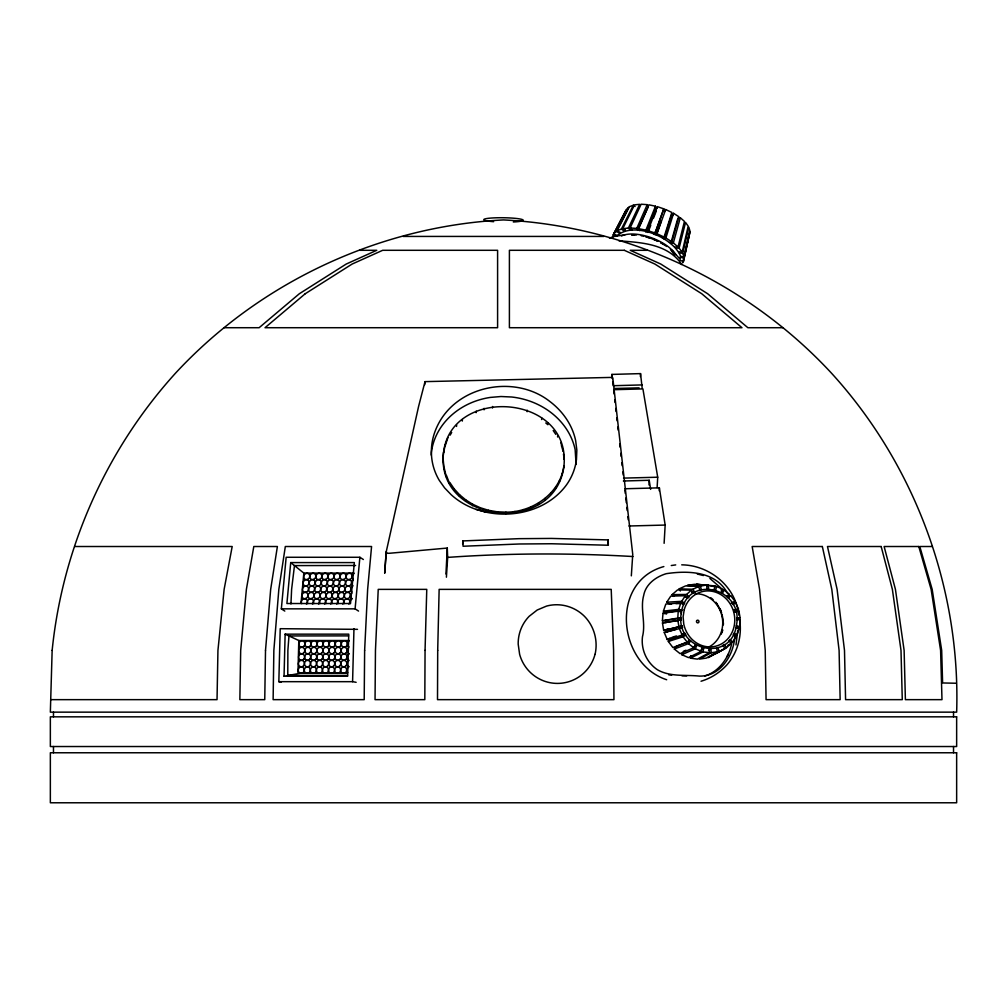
<?xml version="1.0" encoding="UTF-8"?>
<svg xmlns="http://www.w3.org/2000/svg" width="1007" height="1007" viewBox="0 0 1007 1007"><rect width="100%" height="100%" fill="white"/><g stroke="black" fill="none" stroke-linecap="round" stroke-linejoin="round"><path stroke-width="1.5" d="M612.533 238.168L613.213 234.807L625.964 210.438L625.221 213.434M683.401 261.581L690.047 231.597L683.401 261.581L679.977 260.272L680.543 256.105C672.689 236.859 632.723 220.558 616.485 236.305M281.217 682.104L278.838 681.676L280.21 628.695L357.51 629.337M284.05 676.213L285.132 634.158L348.749 634.158L347.654 676.213L284.05 676.213L300.413 673.242M297.959 673.242L298.802 640.515L285.132 634.158M356.138 682.318L352.588 681.676L353.96 628.695M431.26 455.101L431.374 452.395A72.328 63.542 3.3 0 1 441.242 426.83A73.259 64.36 3.3 0 1 461.861 407.596A72.315 63.529 3.3 0 1 490.283 397.425L500.983 396.519L511.745 397.01A72.315 63.529 3.3 0 1 531.86 401.881A73.146 64.259 3.3 0 1 563.152 424.488A72.315 63.542 3.3 0 1 575.148 449.638L576.105 464.466M443.156 461.621C440.802 384.46 572.945 390.59 563.819 467.185C553.598 536.731 434.747 523.376 443.571 452.244M290.947 603.936L291.615 589.372L294.472 565.594L355.572 565.493M648.986 484.933L649.213 480.263L623.383 481.006M443.797 452.219L445.157 444.716M444.137 469.476L443.244 460.123M447.926 437.604L445.081 446.202M446.353 476.94L444.225 467.991M449.714 483.926L446.441 475.442M456.549 426.427L456.624 424.941M454.107 490.384L454.195 488.899L449.789 482.441M462.301 421.064L462.389 419.567M459.456 496.237L459.544 494.739L454.195 488.899M462.679 543.956L462.855 540.923L519.033 538.669L551.395 538.43L608.102 539.903L608.329 545.24L551.622 543.755L519.335 543.994L463.069 546.247L462.855 540.923M465.649 501.373L465.738 499.887L459.544 494.739M476.16 412.669L476.235 411.183M472.598 505.728L472.673 504.243L465.738 499.887M484.065 409.824L484.14 408.339M480.175 509.215L480.263 507.729L472.673 504.243M492.511 407.986L492.587 406.501M488.307 511.757L488.395 510.272L480.263 507.729M496.892 513.268L496.98 511.783L488.395 510.272M505.866 513.671L505.955 512.185C532.703 512.198 560.37 493.38 563.907 465.7L563.819 467.185M514.791 512.928L514.879 511.43M527.127 411.699L527.215 410.201M523.237 511.09L523.325 509.592M531.142 508.245L531.23 506.748M541.653 419.541L541.741 418.043M538.43 504.469L538.518 502.984M547.934 423.192L547.846 424.677L545.781 422.965M545.001 499.862L545.089 498.364M550.753 494.487L550.842 492.989M557.588 436.988L557.677 435.49M555.612 488.445L555.7 486.947M560.949 443.986L561.037 442.488M559.464 481.824L559.552 480.339M563.253 449.94L563.165 451.438L561.39 445.472M562.221 474.712L562.309 473.227M564.235 457.807L564.147 459.293L563.492 454.056M611.74 377.424L611.904 374.415L640.54 373.61L642.139 387.808M607.838 544.598L608.102 539.903M640.376 376.505L640.54 373.61M657.118 487.615L657.709 477.217L642.919 388.903L613.628 389.709M659.195 490.736L659.371 487.841L624.755 488.76M664.117 543.314L665.161 525.062L659.371 487.841M678.227 611.199L662.996 613.2L662.379 620.803L677.787 618.084L678.227 611.199L681.601 612.042M737.111 627.663L739.642 626.631L740.082 619.733L736.683 619.683M631.326 575.853L632.748 554.467L612.785 377.826L610.582 377.436L425.017 381.628L418.585 406.463L386.21 551.849L387.468 553.334L390.175 553.208L447.284 548.06L445.937 574.04M446.403 577.2L447.674 557.387L447.284 548.06M734.871 634.939C734.418 654.286 720.836 676.704 699.437 676.1C685.339 674.602 670.234 677.119 657.433 669.756C646.721 662.556 640.893 649.528 642.466 636.789C646.016 623.119 640.011 608.744 643.687 595.427C645.688 584.211 655.922 576.772 666.282 573.675C688.133 570.365 716.329 571.221 727.734 593.815M384.724 573.147L386.21 551.849L384.687 572.958M424.765 384.661L425.017 381.628M284.805 611.085L281.343 608.845L286.152 557.274L359.889 557.274L363.363 559.514M290.721 562.586L286.907 603.52L350.512 603.52L354.338 562.586L290.721 562.586L303.837 573.096L354.086 573.096M301.005 603.432L303.837 573.096M358.555 611.085L355.093 608.845L359.889 557.274M666.458 614.069L666.747 611.664M735.991 644.946L737.791 630.193M595.074 654.323C598.171 640.792 594.18 626.228 584.425 616.284A38.946 38.14 39.4 0 0 546.537 606.088L537.184 610.028L529.191 616.284A40.318 39.474 39.4 0 0 518.19 644.128L519.625 654.323A39.399 39.046 77.5 0 0 595.036 654.311M722.258 632.056L722.598 629.765A30.109 27.516 76.9 0 1 721.213 634.171M709.331 648.986L709.406 652.674L697.423 659.119L690.374 658.15L690.815 655.67M690.374 658.15L703.037 651.919L703.679 648.294L701.099 649.603M714.19 589.536L714.832 585.898L696.353 584.312L709.117 585.583M683.992 257.213L689.845 230.653L688.851 227.179L682.759 253.349L683.992 257.213L680.518 256.332M689.027 235.399L682.658 262.852M682.847 652.46L681.827 654.701L688.473 657.609L701.338 651.302L702.131 647.765M710.917 586.162L716.531 586.515L715.738 590.064L712.943 589.863M682.167 252.228L688.184 226.16L685.54 222.446L679.096 248.125L682.167 252.228L678.856 251.838M663.412 611.148L678.731 609.373L682.029 610.38L666.684 612.18L663.412 611.148L665.828 604.049L680.795 602.916L683.891 604.678M675.118 247.093L678.026 246.979L684.445 221.414L680.317 217.713L677.824 218.242M731.875 642.504C729.282 657.168 719.376 671.644 704.648 676.024M677.421 219.702L670.788 243.442L673.343 242.901L678.026 246.979M673.343 242.901L680.317 217.713M669.554 242.423L671.858 241.806L678.882 216.744L673.557 213.308L671.795 214.315L664.079 239.074L665.879 238.03L673.557 213.308M662.543 238.155L664.079 237.06L671.87 212.464L665.703 209.532L664.809 210.954L663.172 210.35L654.563 234.555L663.89 208.877L657.307 206.636L647.942 230.679L647.979 232.466M678.731 609.373L680.795 602.916M734.455 636.185L737.074 634.913L739.138 628.444L735.84 627.437M661.385 220.81L656.3 235.323L665.703 209.532M648.533 231.031L650.761 225.291M653.53 218.104L656.249 211.168M655.481 206.208L655.683 207.983L646.154 231.9L645.915 230.137L655.481 206.208L648.923 204.824L638.69 228.677L639.672 230.666M639.244 227.179L637.884 230.351L636.764 228.413L630.105 228.01L641.144 204.22L647.211 204.66L648.319 206.611L638.01 229.231M636.764 228.413L647.211 204.66M681.827 654.701L695.283 648.798L696.794 645.512L692.652 647.375M721.075 592.317L722.585 589.019L716.531 586.515M631.301 227.909L630.332 230.011L628.393 228.048L622.754 228.715L634.486 204.862L639.659 204.333L628.393 228.048M663.172 210.35L663.89 208.877M620.325 232.529L617.14 230.754L621.382 229.055L633.34 205.239L635.09 206.498M617.14 230.754L629.4 206.712L633.34 205.239M620.287 223.05L623.811 216.178M674.3 649.012L688.473 643.637L690.726 640.918L676.603 646.23L674.3 649.012L680.09 653.656L693.773 647.728L695.396 644.568M722.46 593.249L724.096 590.089L729.395 594.18L727.142 596.912M613.653 233.976L626.241 209.632L628.658 207.316L616.196 231.358L613.653 233.976L617.19 235.437M654.084 234.354L655.708 231.333M671.619 603.973L669.68 604.124L666.735 602.211L670.788 596.119L685.289 595.716L687.894 598.271M645.651 231.748L647.4 228.715M450.154 435.125L451.69 432.469M623.635 230.981L624.906 228.828L624 230.918L621.382 229.055M629.891 229.999L631.15 227.897M666.735 602.211L681.726 601.317L685.289 595.716M727.054 656.589L728.401 654.059M668.321 641.459L683.048 636.802L685.893 634.825L671.228 639.445L668.321 641.459L672.865 647.514L687.252 642.202L689.594 639.634M728.275 598.196L730.616 595.628L734.82 601.028L731.963 602.992M673.721 596.383L672.11 594.621L677.522 589.926L691.394 590.115L693.319 593.287M672.11 594.621L686.573 594.457L691.394 590.115M719.011 651.239L716.254 653.505L726.475 647.715L731.296 643.372L728.829 640.729M676.414 629.237L664.28 632.56L667.263 639.621L682.205 635.077L685.1 633.277L682.205 634.171M732.769 604.54L735.664 602.752L738.483 609.097L735.223 610.166M667.263 639.621L670.159 637.884L671.228 639.445M722.485 645.764L724.537 644.543L726.475 647.715M680.329 590.996L679.171 588.856L685.578 585.898L698.694 586.464L699.815 590.039M724.914 648.558L708.198 657.533L724.914 648.558L723.152 645.349M717.45 651.73L706.335 658.087L699.374 659.119L711.181 652.8L717.45 651.73L716.493 648.168M727.683 645.411L731.296 643.372M708.538 650.396L710.929 649.062L711.181 652.8M679.171 588.856L692.942 589.259L698.694 586.464M663.852 566.563C609.562 581.618 617.568 663.613 666.672 679.738M683.363 651.34L685.994 650.22M609.462 238.155L613.238 236.632L625.032 234.744M672.084 637.305L676.427 635.958M737.187 618.726L740.12 617.82L738.886 610.972L734.493 611.941M663.689 630.508L682.23 625.951L663.689 630.508L662.468 622.918L681.173 619.884L676.138 620.828M735.639 611.878L738.886 610.972M664.28 632.56L682.645 627.651L679.385 628.733L682.205 635.077M733.99 609.978L738.483 609.097M302.087 673.205L299.796 673.016A3.248 2.996 -79.8 0 1 299.066 667.956A3.248 2.996 -79.8 0 1 303.812 668.358A3.248 2.996 -79.8 0 1 302.087 673.205L306.468 673.242M308.155 673.205L305.864 673.016A3.248 2.996 -79.8 0 1 305.121 667.956A3.248 2.996 -79.8 0 1 309.866 668.358A3.248 2.996 -79.8 0 1 308.155 673.205L312.535 673.242M314.209 673.205L311.918 673.016A3.248 2.996 -79.8 0 1 311.188 667.956A3.248 2.996 -79.8 0 1 315.934 668.358A3.248 2.996 -79.8 0 1 314.209 673.205L318.59 673.242M320.276 673.205L317.985 673.016A3.248 2.996 -79.8 0 1 317.243 667.956A3.248 2.996 -79.8 0 1 321.988 668.358A3.248 2.996 -79.8 0 1 320.276 673.205L324.657 673.242M326.331 673.205L324.04 673.016A3.248 2.996 -79.8 0 1 323.31 667.956A3.248 2.996 -79.8 0 1 328.055 668.358A3.248 2.996 -79.8 0 1 326.331 673.205L330.711 673.242M332.386 673.205L330.107 673.016A3.248 2.996 -79.8 0 1 329.365 667.956A3.248 2.996 -79.8 0 1 334.11 668.358A3.248 2.996 -79.8 0 1 332.386 673.205L336.766 673.242M338.453 673.205L336.162 673.016A3.248 2.996 -79.8 0 1 335.432 667.956A3.248 2.996 -79.8 0 1 340.177 668.358A3.248 2.996 -79.8 0 1 338.453 673.205L342.833 673.242M344.507 673.205L342.229 673.016A3.248 2.996 -79.8 0 1 341.486 667.956A3.248 2.996 -79.8 0 1 346.232 668.358A3.248 2.996 -79.8 0 1 344.507 673.205L347.428 673.23M662.468 622.918L674.879 621.067M662.379 620.803L681.185 618.134L677.787 618.084M706.687 585.029L694.402 584.312L687.441 585.344L700.406 586.087L706.687 585.029L706.939 588.755M671.266 565.531L675.71 564.902M731.082 603.281L735.664 602.752M614.522 388.501L639.105 387.859M623.56 478.111L657.709 477.217M628.934 525.994L665.161 525.062M447.674 557.387L457.669 556.72C516.012 553.032 574.569 553.158 632.937 556.531M675.974 603.709L684.71 603.206L681.726 601.317M736.683 617.946L740.12 617.82M300.527 673.293L301.886 673.242M306.594 673.293L307.953 673.242M312.648 673.293L314.008 673.242M318.716 673.293L320.075 673.242M324.77 673.293L326.13 673.242M330.837 673.293L332.197 673.242M336.892 673.293L338.251 673.242M342.959 673.293L344.306 673.242M726.462 595.754L730.616 595.628M642.302 384.913L613.175 385.719L612.697 381.477M684.823 597.126L689.04 597.101L686.573 594.457M675.961 248.125L679.096 248.125M403.102 236.431L603.898 236.431M359.789 250.302L376.769 250.302L346.219 264.048L299.306 293.767L259.126 327.716L223.957 327.716M647.211 250.302L630.231 250.302L660.781 264.048L707.694 293.767L747.874 327.716L783.043 327.716M74.682 546.511L232.189 546.511L224.133 589.372L217.94 650.384L217.034 699.651L50.715 699.651M932.318 546.511L919.794 546.511L932.18 589.372L941.683 650.384L942.602 682.96L955.807 683.237M281.343 608.845L355.093 608.845M348.548 635.883L288.971 635.946L287.876 650.384L287.775 675.42L347.453 675.445M298.802 640.515L349.051 640.515M278.838 681.676L352.588 681.676M631.842 234.958L636.5 234.983M668.9 629.174L666.747 629.161L667.603 631.452M681.991 675.785L686.673 675.886M721.113 590.001L724.096 590.089M618.953 240.824C641.396 242.549 667.754 243.707 681.752 264.514M691.708 592.38L694.717 592.481L692.942 589.259M496.98 511.783L505.955 512.185M711.974 585.747L714.832 585.898M665.677 620.362L667.729 620.526M681.726 564.839C709.797 565.154 735.903 586.666 738.811 615.113M703.037 651.919L709.406 652.674M668.774 674.854L671.656 675.219M679.247 252.82L682.759 253.349M641.245 235.776L643.838 236.179M638.69 228.677L645.915 230.137M485.802 512.097C514.879 518.555 548.626 509.479 566.601 484.732A72.189 63.038 11.9 0 0 576.457 459.544L576.847 450.116L575.664 440.663A72.202 63.038 11.9 0 0 563.693 415.136A72.819 63.579 11.9 0 0 549.734 401.39C514.653 373.899 456.146 385.366 437.076 426.578A71.963 63.114 -11.4 0 0 431.424 454.044A71.95 63.101 -11.4 0 0 439.329 480.465L444.628 487.929L451.06 494.601A73.284 64.448 -5.6 0 0 476.009 509.366L485.802 512.097L476.009 509.353M697.297 574.015L703.402 575.551M655.683 207.983L657.344 208.386M736.255 625.775L739.642 626.631M662.996 613.2L665.3 613.779M680.417 257.2L684.068 258.22M647.942 230.679L655.23 233.083M646.066 236.859L650.069 238.004M613.213 234.807L616.636 236.116M695.283 648.798L701.338 651.302M653.556 239.326L657.407 240.937M657.206 233.863L664.079 237.06M671.795 214.315L673.242 215.057M616.196 231.358L619.33 233.007M733.965 633.151L737.074 634.913M665.879 238.03L671.858 241.806M733.159 634.624L736.142 636.512L732.58 642.101L729.974 639.546M622.754 228.715L625.36 230.704M688.473 643.637L693.773 647.728M666.747 246.463L660.605 242.599A30.109 13.28 20 0 1 663.122 244.097M709.897 578.433L720.131 587.345L722.573 590.895M630.105 228.01L631.955 230.074M672.248 250.315L679.322 258.409M670.473 249.358L674.703 254.872M683.048 636.802L687.252 642.202M553.195 430.53L555.839 434.407M715.964 602.249L717.45 604.59M720.206 608.883L721.541 612.848M718.054 647.791L719.174 651.365M700.406 586.087L701.376 589.661M739.314 617.933C742.562 634.423 738.005 652.121 726.953 664.821A63.957 59.073 85.7 0 1 701.036 681.236M677.749 619.997L678.97 626.845M649.213 480.263L650.635 489.377M665.74 620.891L665.979 622.792M611.904 374.415L612.382 378.645M613.792 391.131L614.106 393.976M614.748 399.666L615.063 402.51M615.73 408.452L616.083 411.548M616.775 417.741L617.127 420.838M617.82 427.031L618.16 430.127M619.733 444.062L620.073 447.158M620.778 453.339L621.118 456.435M621.81 462.628L622.162 465.725M622.855 471.918L623.207 475.014M624.919 490.308L625.271 493.405M625.8 498.062L626.316 502.72M626.845 507.377L627.185 510.486M627.89 516.692L628.23 519.788M723.24 621.974L723.467 624.302M708.45 585.155L708.538 588.831M953.528 712.15L953.528 716.833M953.528 746.527L953.528 752.77M53.472 712.15L53.472 716.833M53.472 746.527L53.472 752.77M493.631 221.691A19.687 2.19 0.8 0 1 488.445 218.305A19.687 2.19 0.8 0 1 518.605 218.746A19.687 2.19 0.8 0 1 513.318 221.981M301.672 603.621A3.248 2.92 -57.1 0 1 302.729 599.417A3.248 2.92 -57.1 0 1 306.757 599.757A3.248 2.92 -57.1 0 1 306.392 604.024M352.979 578.811A3.248 2.92 -57.1 0 1 353.822 573.814M352.991 585.633A3.248 2.92 -57.1 0 1 353.218 580.17M344.092 603.621A3.248 2.92 -57.1 0 1 345.162 599.417A3.248 2.92 -57.1 0 1 349.177 599.757A3.248 2.92 -57.1 0 1 348.812 604.024M307.727 603.621A3.248 2.92 -57.1 0 1 308.797 599.417A3.248 2.92 -57.1 0 1 312.812 599.757A3.248 2.92 -57.1 0 1 312.447 604.024M350.146 603.621A3.248 2.92 -57.1 0 1 352.186 598.901M338.037 603.621A3.248 2.92 -57.1 0 1 339.095 599.417A3.248 2.92 -57.1 0 1 343.11 599.757A3.248 2.92 -57.1 0 1 342.745 604.024M351.795 598.359A3.248 2.92 -57.1 0 1 352.035 592.896M351.795 591.524A3.248 2.92 -57.1 0 1 352.626 586.54M331.97 603.621A3.248 2.92 -57.1 0 1 333.04 599.417A3.248 2.92 -57.1 0 1 337.055 599.757A3.248 2.92 -57.1 0 1 336.69 604.024M325.916 603.621A3.248 2.92 -57.1 0 1 326.973 599.417A3.248 2.92 -57.1 0 1 330.988 599.757A3.248 2.92 -57.1 0 1 330.636 604.024M319.848 603.621A3.248 2.92 -57.1 0 1 320.918 599.417A3.248 2.92 -57.1 0 1 324.934 599.757A3.248 2.92 -57.1 0 1 324.569 604.024M313.794 603.621A3.248 2.92 -57.1 0 1 314.851 599.417A3.248 2.92 -57.1 0 1 318.867 599.757A3.248 2.92 -57.1 0 1 318.514 604.024M710.791 597.743A30.109 27.516 76.9 0 1 713.12 599.719M716.229 603.117A30.109 27.516 76.9 0 1 721.415 612.722M721.881 614.207A30.109 27.516 76.9 0 1 723.089 625.095M695.094 593.715A28.12 25.704 76.9 0 1 721.717 615.076A28.12 25.704 76.9 0 1 709.016 646.947M631.918 235.009A30.109 13.28 20 0 1 634.523 235.034M646.079 236.897A30.109 13.28 20 0 1 657.835 241.227M671.455 250.63A30.109 13.28 20 0 1 673.973 253.802M621.495 236.016A31.393 13.859 20 0 1 650.673 237.488A31.393 13.859 20 0 1 675.521 254.695M348.963 646.872A3.248 2.996 -79.8 0 1 348.837 641.258M348.787 653.405A3.248 2.996 -79.8 0 1 348.661 647.791M347.654 672.538A3.248 2.996 -79.8 0 1 348.158 667.402M349.19 666.76A3.248 2.996 -79.8 0 1 349.039 660.504M348.623 659.937A3.248 2.996 -79.8 0 1 349.215 653.971M437.705 650.384L437.504 699.651L613.943 699.651L613.59 650.384L611.211 589.372L439.14 589.372L437.705 650.384M681.198 613.641C674.715 650.547 731.875 664.179 736.658 624.189C743.153 587.282 685.994 573.638 681.198 613.641M425.055 650.384L424.816 699.651L375.045 699.651L375.46 650.384L378.229 589.372L426.767 589.372L425.055 650.384M364.635 650.384L364.194 699.651L273.124 699.651L273.854 650.384L278.838 589.372L285.321 546.511L371.57 546.511L367.643 589.372L364.635 650.384M265.508 650.384L264.753 699.651L239.855 699.651L240.686 650.384L246.388 589.372L253.802 546.511L277.391 546.511L270.669 589.372L265.508 650.384M52.15 650.384L50.35 712.15L956.65 712.15C960.64 588.239 914.859 464.416 831.241 372.905C746.93 282.01 627.311 226.185 503.5 219.929C379.689 226.185 260.07 282.01 175.759 372.905C106.339 449.336 62.535 547.657 52.15 650.384M684.231 609.663L683.111 616.813L683.766 624.113A28.12 25.704 76.9 0 0 723.001 642.995A28.12 25.704 76.9 0 0 724.486 597.239A28.12 25.704 76.9 0 0 684.231 609.663M305.209 293.767L265.03 327.716L497.596 327.716L497.596 250.302L382.673 250.302L352.123 264.048L305.209 293.767M624.327 250.302L509.404 250.302L509.404 327.716L741.97 327.716L701.791 293.767L654.877 264.048L624.327 250.302M822.341 546.511L752.166 546.511L759.555 589.372L765.232 650.384L766.063 699.651L840.153 699.651L839.095 650.384L831.807 589.372L822.341 546.511M881.163 546.511L827.477 546.511L837.107 589.372L844.495 650.384L845.578 699.651L902.272 699.651L901.001 650.384L892.378 589.372L881.163 546.511M918.774 546.511L884.121 546.511L895.437 589.372L904.122 650.384L905.394 699.651L941.986 699.651L940.601 650.384L931.123 589.372L918.774 546.511M956.65 716.833L50.35 716.833L50.35 746.527L956.65 746.527L956.65 716.833M956.65 752.77L50.35 752.77L50.35 802.78L956.65 802.78L956.65 752.77M307.374 579.466A3.248 2.92 -57.1 0 0 308.96 574.116A3.248 2.92 -57.1 0 0 303.837 575.803A3.248 2.92 -57.1 0 0 307.374 579.466M313.429 579.466A3.248 2.92 -57.1 0 0 315.015 574.116A3.248 2.92 -57.1 0 0 309.904 575.803A3.248 2.92 -57.1 0 0 313.429 579.466M343.739 579.466A3.248 2.92 -57.1 0 0 345.313 574.116A3.248 2.92 -57.1 0 0 340.202 575.803A3.248 2.92 -57.1 0 0 343.739 579.466M349.794 579.466A3.248 2.92 -57.1 0 0 351.38 574.116A3.248 2.92 -57.1 0 0 346.27 575.803A3.248 2.92 -57.1 0 0 349.794 579.466M306.783 585.822A3.248 2.92 -57.1 0 0 308.356 580.473A3.248 2.92 -57.1 0 0 303.245 582.159A3.248 2.92 -57.1 0 0 306.783 585.822M337.672 579.466A3.248 2.92 -57.1 0 0 339.258 574.116A3.248 2.92 -57.1 0 0 334.148 575.803A3.248 2.92 -57.1 0 0 337.672 579.466M331.618 579.466A3.248 2.92 -57.1 0 0 333.191 574.116A3.248 2.92 -57.1 0 0 328.081 575.803A3.248 2.92 -57.1 0 0 331.618 579.466M325.551 579.466A3.248 2.92 -57.1 0 0 327.137 574.116A3.248 2.92 -57.1 0 0 322.026 575.803A3.248 2.92 -57.1 0 0 325.551 579.466M319.496 579.466A3.248 2.92 -57.1 0 0 321.069 574.116A3.248 2.92 -57.1 0 0 315.959 575.803A3.248 2.92 -57.1 0 0 319.496 579.466M343.135 585.822A3.248 2.92 -57.1 0 0 344.721 580.473A3.248 2.92 -57.1 0 0 339.611 582.159A3.248 2.92 -57.1 0 0 343.135 585.822M337.081 585.822A3.248 2.92 -57.1 0 0 338.667 580.473A3.248 2.92 -57.1 0 0 333.556 582.159A3.248 2.92 -57.1 0 0 337.081 585.822M331.026 585.822A3.248 2.92 -57.1 0 0 332.6 580.473A3.248 2.92 -57.1 0 0 327.489 582.159A3.248 2.92 -57.1 0 0 331.026 585.822M312.837 585.822A3.248 2.92 -57.1 0 0 314.423 580.473A3.248 2.92 -57.1 0 0 309.313 582.159A3.248 2.92 -57.1 0 0 312.837 585.822M349.202 585.822A3.248 2.92 -57.1 0 0 350.788 580.473A3.248 2.92 -57.1 0 0 345.678 582.159A3.248 2.92 -57.1 0 0 349.202 585.822M348.019 598.548A3.248 2.92 -57.1 0 0 349.593 593.199A3.248 2.92 -57.1 0 0 344.482 594.885A3.248 2.92 -57.1 0 0 348.019 598.548M311.654 598.548A3.248 2.92 -57.1 0 0 313.24 593.199A3.248 2.92 -57.1 0 0 308.129 594.885A3.248 2.92 -57.1 0 0 311.654 598.548M341.952 598.548A3.248 2.92 -57.1 0 0 343.538 593.199A3.248 2.92 -57.1 0 0 338.428 594.885A3.248 2.92 -57.1 0 0 341.952 598.548M348.611 592.179A3.248 2.92 -57.1 0 0 350.197 586.842A3.248 2.92 -57.1 0 0 345.086 588.529A3.248 2.92 -57.1 0 0 348.611 592.179M312.246 592.179A3.248 2.92 -57.1 0 0 313.832 586.842A3.248 2.92 -57.1 0 0 308.721 588.529A3.248 2.92 -57.1 0 0 312.246 592.179M342.544 592.179A3.248 2.92 -57.1 0 0 344.13 586.842A3.248 2.92 -57.1 0 0 339.019 588.529A3.248 2.92 -57.1 0 0 342.544 592.179M306.191 592.179A3.248 2.92 -57.1 0 0 307.764 586.842A3.248 2.92 -57.1 0 0 302.654 588.529A3.248 2.92 -57.1 0 0 306.191 592.179M324.959 585.822A3.248 2.92 -57.1 0 0 326.545 580.473A3.248 2.92 -57.1 0 0 321.434 582.159A3.248 2.92 -57.1 0 0 324.959 585.822M318.904 585.822A3.248 2.92 -57.1 0 0 320.478 580.473A3.248 2.92 -57.1 0 0 315.367 582.159A3.248 2.92 -57.1 0 0 318.904 585.822M336.489 592.179A3.248 2.92 -57.1 0 0 338.075 586.842A3.248 2.92 -57.1 0 0 332.965 588.529A3.248 2.92 -57.1 0 0 336.489 592.179M330.422 592.179A3.248 2.92 -57.1 0 0 332.008 586.842A3.248 2.92 -57.1 0 0 326.897 588.529A3.248 2.92 -57.1 0 0 330.422 592.179M305.587 598.548A3.248 2.92 -57.1 0 0 307.173 593.199A3.248 2.92 -57.1 0 0 302.062 594.885A3.248 2.92 -57.1 0 0 305.587 598.548M324.367 592.179A3.248 2.92 -57.1 0 0 325.953 586.842A3.248 2.92 -57.1 0 0 320.843 588.529A3.248 2.92 -57.1 0 0 324.367 592.179M318.3 592.179A3.248 2.92 -57.1 0 0 319.886 586.842A3.248 2.92 -57.1 0 0 314.776 588.529A3.248 2.92 -57.1 0 0 318.3 592.179M335.897 598.548A3.248 2.92 -57.1 0 0 337.483 593.199A3.248 2.92 -57.1 0 0 332.36 594.885A3.248 2.92 -57.1 0 0 335.897 598.548M329.83 598.548A3.248 2.92 -57.1 0 0 331.416 593.199A3.248 2.92 -57.1 0 0 326.306 594.885A3.248 2.92 -57.1 0 0 329.83 598.548M323.776 598.548A3.248 2.92 -57.1 0 0 325.362 593.199A3.248 2.92 -57.1 0 0 320.251 594.885A3.248 2.92 -57.1 0 0 323.776 598.548M317.709 598.548A3.248 2.92 -57.1 0 0 319.295 593.199A3.248 2.92 -57.1 0 0 314.184 594.885A3.248 2.92 -57.1 0 0 317.709 598.548M696.617 620.853A1.347 1.234 76.9 0 0 697.775 622.867A1.347 1.234 76.9 0 0 698.77 620.841A1.347 1.234 76.9 0 0 696.617 620.853M304.089 646.154A3.248 2.996 -79.8 0 0 302.629 640.804A3.248 2.996 -79.8 0 0 299.029 644.983A3.248 2.996 -79.8 0 0 304.089 646.154M310.156 646.154A3.248 2.996 -79.8 0 0 308.683 640.804A3.248 2.996 -79.8 0 0 305.096 644.983A3.248 2.996 -79.8 0 0 310.156 646.154M340.454 646.154A3.248 2.996 -79.8 0 0 338.994 640.804A3.248 2.996 -79.8 0 0 335.394 644.983A3.248 2.996 -79.8 0 0 340.454 646.154M346.521 646.154A3.248 2.996 -79.8 0 0 345.049 640.804A3.248 2.996 -79.8 0 0 341.449 644.983A3.248 2.996 -79.8 0 0 346.521 646.154M303.925 652.687A3.248 2.996 -79.8 0 0 302.452 647.35A3.248 2.996 -79.8 0 0 298.865 651.516A3.248 2.996 -79.8 0 0 303.925 652.687M334.4 646.154A3.248 2.996 -79.8 0 0 332.927 640.804A3.248 2.996 -79.8 0 0 329.327 644.983A3.248 2.996 -79.8 0 0 334.4 646.154M328.332 646.154A3.248 2.996 -79.8 0 0 326.872 640.804A3.248 2.996 -79.8 0 0 323.272 644.983A3.248 2.996 -79.8 0 0 328.332 646.154M322.278 646.154A3.248 2.996 -79.8 0 0 320.805 640.804A3.248 2.996 -79.8 0 0 317.218 644.983A3.248 2.996 -79.8 0 0 322.278 646.154M316.211 646.154A3.248 2.996 -79.8 0 0 314.75 640.804A3.248 2.996 -79.8 0 0 311.15 644.983A3.248 2.996 -79.8 0 0 316.211 646.154M340.29 652.687A3.248 2.996 -79.8 0 0 338.818 647.35A3.248 2.996 -79.8 0 0 335.23 651.516A3.248 2.996 -79.8 0 0 340.29 652.687M334.223 652.687A3.248 2.996 -79.8 0 0 332.763 647.35A3.248 2.996 -79.8 0 0 329.163 651.516A3.248 2.996 -79.8 0 0 334.223 652.687M328.169 652.687A3.248 2.996 -79.8 0 0 326.696 647.35A3.248 2.996 -79.8 0 0 323.109 651.516A3.248 2.996 -79.8 0 0 328.169 652.687M309.98 652.687A3.248 2.996 -79.8 0 0 308.52 647.35A3.248 2.996 -79.8 0 0 304.92 651.516A3.248 2.996 -79.8 0 0 309.98 652.687M346.345 652.687A3.248 2.996 -79.8 0 0 344.885 647.35A3.248 2.996 -79.8 0 0 341.285 651.516A3.248 2.996 -79.8 0 0 346.345 652.687M346.005 665.753A3.248 2.996 -79.8 0 0 344.545 660.416A3.248 2.996 -79.8 0 0 340.945 664.582A3.248 2.996 -79.8 0 0 346.005 665.753M309.653 665.753A3.248 2.996 -79.8 0 0 308.18 660.416A3.248 2.996 -79.8 0 0 304.58 664.582A3.248 2.996 -79.8 0 0 309.653 665.753M339.951 665.753A3.248 2.996 -79.8 0 0 338.478 660.416A3.248 2.996 -79.8 0 0 334.89 664.582A3.248 2.996 -79.8 0 0 339.951 665.753M346.181 659.22A3.248 2.996 -79.8 0 0 344.709 653.883A3.248 2.996 -79.8 0 0 341.121 658.049A3.248 2.996 -79.8 0 0 346.181 659.22M309.816 659.22A3.248 2.996 -79.8 0 0 308.343 653.883A3.248 2.996 -79.8 0 0 304.756 658.049A3.248 2.996 -79.8 0 0 309.816 659.22M340.114 659.22A3.248 2.996 -79.8 0 0 338.654 653.883A3.248 2.996 -79.8 0 0 335.054 658.049A3.248 2.996 -79.8 0 0 340.114 659.22M303.762 659.22A3.248 2.996 -79.8 0 0 302.289 653.883A3.248 2.996 -79.8 0 0 298.689 658.049A3.248 2.996 -79.8 0 0 303.762 659.22M322.102 652.687A3.248 2.996 -79.8 0 0 320.641 647.35A3.248 2.996 -79.8 0 0 317.041 651.516A3.248 2.996 -79.8 0 0 322.102 652.687M316.047 652.687A3.248 2.996 -79.8 0 0 314.574 647.35A3.248 2.996 -79.8 0 0 310.987 651.516A3.248 2.996 -79.8 0 0 316.047 652.687M334.06 659.22A3.248 2.996 -79.8 0 0 332.587 653.883A3.248 2.996 -79.8 0 0 328.999 658.049A3.248 2.996 -79.8 0 0 334.06 659.22M327.992 659.22A3.248 2.996 -79.8 0 0 326.532 653.883A3.248 2.996 -79.8 0 0 322.932 658.049A3.248 2.996 -79.8 0 0 327.992 659.22M303.585 665.753A3.248 2.996 -79.8 0 0 302.113 660.416A3.248 2.996 -79.8 0 0 298.525 664.582A3.248 2.996 -79.8 0 0 303.585 665.753M321.938 659.22A3.248 2.996 -79.8 0 0 320.465 653.883A3.248 2.996 -79.8 0 0 316.878 658.049A3.248 2.996 -79.8 0 0 321.938 659.22M315.883 659.22A3.248 2.996 -79.8 0 0 314.411 653.883A3.248 2.996 -79.8 0 0 310.811 658.049A3.248 2.996 -79.8 0 0 315.883 659.22M333.883 665.753A3.248 2.996 -79.8 0 0 332.423 660.416A3.248 2.996 -79.8 0 0 328.823 664.582A3.248 2.996 -79.8 0 0 333.883 665.753M327.829 665.753A3.248 2.996 -79.8 0 0 326.356 660.416A3.248 2.996 -79.8 0 0 322.769 664.582A3.248 2.996 -79.8 0 0 327.829 665.753M321.774 665.753A3.248 2.996 -79.8 0 0 320.302 660.416A3.248 2.996 -79.8 0 0 316.702 664.582A3.248 2.996 -79.8 0 0 321.774 665.753M315.707 665.753A3.248 2.996 -79.8 0 0 314.234 660.416A3.248 2.996 -79.8 0 0 310.647 664.582A3.248 2.996 -79.8 0 0 315.707 665.753"/></g></svg>
